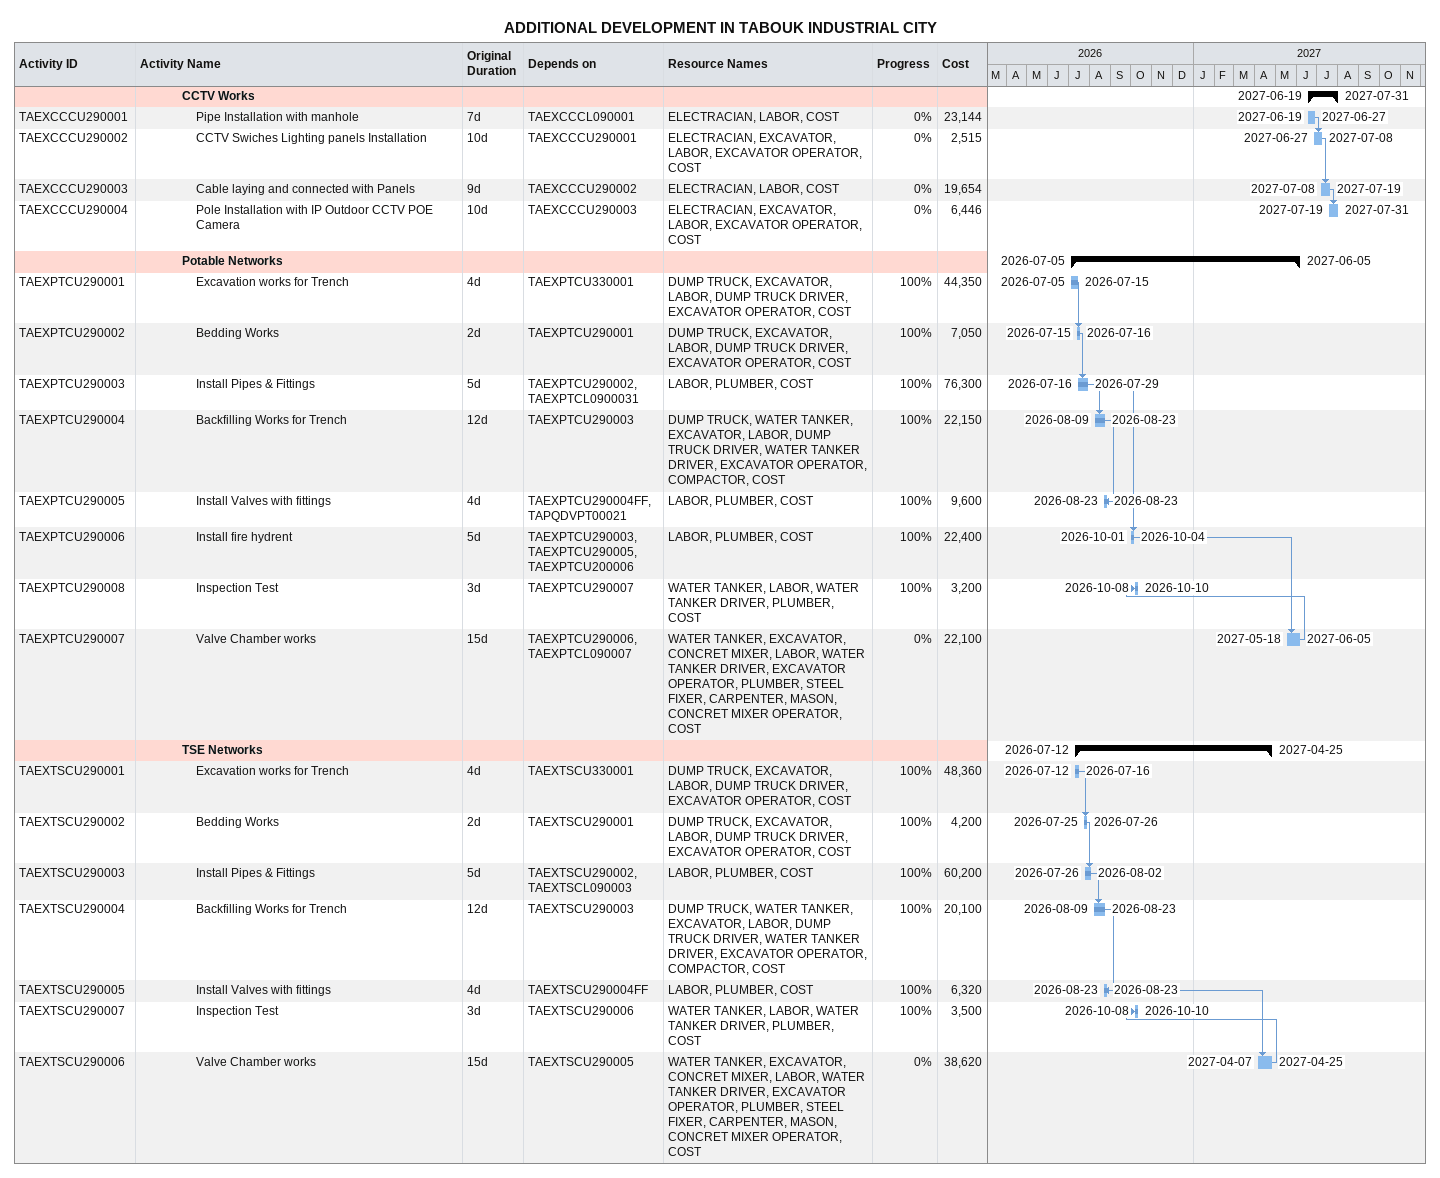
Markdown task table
ADDITIONAL DEVELOPMENT IN TABOUK INDUSTRIAL CITY

| ID | Level | Task | Original duration | Start | Finish | Predecessors | Resources | % complete | Cost |
|---|---|---|---|---|---|---|---|---|---|
|  | 4 | **CCTV Works** |  | 2027-06-19 | 2027-07-31 |  |  |  |  |
| TAEXCCCU290001 | 5 | Pipe Installation with manhole | 7d | 2027-06-19 | 2027-06-27 | TAEXCCCL090001 | ELECTRACIAN, LABOR, COST | 0 | 23144 |
| TAEXCCCU290002 | 5 | CCTV Swiches Lighting panels Installation | 10d | 2027-06-27 | 2027-07-08 | TAEXCCCU290001 | ELECTRACIAN, EXCAVATOR, LABOR, EXCAVATOR OPERATOR, COST | 0 | 2515 |
| TAEXCCCU290003 | 5 | Cable laying and connected with Panels | 9d | 2027-07-08 | 2027-07-19 | TAEXCCCU290002 | ELECTRACIAN, LABOR, COST | 0 | 19654 |
| TAEXCCCU290004 | 5 | Pole Installation with IP Outdoor CCTV POE Camera | 10d | 2027-07-19 | 2027-07-31 | TAEXCCCU290003 | ELECTRACIAN, EXCAVATOR, LABOR, EXCAVATOR OPERATOR, COST | 0 | 6446 |
|  | 4 | **Potable Networks** |  | 2026-07-05 | 2027-06-05 |  |  |  |  |
| TAEXPTCU290001 | 5 | Excavation works for Trench | 4d | 2026-07-05 | 2026-07-15 | TAEXPTCU330001 | DUMP TRUCK, EXCAVATOR, LABOR, DUMP TRUCK DRIVER, EXCAVATOR OPERATOR, COST | 100 | 44350 |
| TAEXPTCU290002 | 5 | Bedding Works | 2d | 2026-07-15 | 2026-07-16 | TAEXPTCU290001 | DUMP TRUCK, EXCAVATOR, LABOR, DUMP TRUCK DRIVER, EXCAVATOR OPERATOR, COST | 100 | 7050 |
| TAEXPTCU290003 | 5 | Install Pipes & Fittings | 5d | 2026-07-16 | 2026-07-29 | TAEXPTCU290002, TAEXPTCL0900031 | LABOR, PLUMBER, COST | 100 | 76300 |
| TAEXPTCU290004 | 5 | Backfilling Works for Trench | 12d | 2026-08-09 | 2026-08-23 | TAEXPTCU290003 | DUMP TRUCK, WATER TANKER, EXCAVATOR, LABOR, DUMP TRUCK DRIVER, WATER TANKER DRIVER, EXCAVATOR OPERATOR, COMPACTOR, COST | 100 | 22150 |
| TAEXPTCU290005 | 5 | Install Valves with fittings | 4d | 2026-08-23 | 2026-08-23 | TAEXPTCU290004FF, TAPQDVPT00021 | LABOR, PLUMBER, COST | 100 | 9600 |
| TAEXPTCU290006 | 5 | Install fire hydrent | 5d | 2026-10-01 | 2026-10-04 | TAEXPTCU290003, TAEXPTCU290005, TAEXPTCU200006 | LABOR, PLUMBER, COST | 100 | 22400 |
| TAEXPTCU290008 | 5 | Inspection Test | 3d | 2026-10-08 | 2026-10-10 | TAEXPTCU290007 | WATER TANKER, LABOR, WATER TANKER DRIVER, PLUMBER, COST | 100 | 3200 |
| TAEXPTCU290007 | 5 | Valve Chamber works | 15d | 2027-05-18 | 2027-06-05 | TAEXPTCU290006, TAEXPTCL090007 | WATER TANKER, EXCAVATOR, CONCRET MIXER, LABOR, WATER TANKER DRIVER, EXCAVATOR OPERATOR, PLUMBER, STEEL FIXER, CARPENTER, MASON, CONCRET MIXER OPERATOR, COST | 0 | 22100 |
|  | 4 | **TSE Networks** |  | 2026-07-12 | 2027-04-25 |  |  |  |  |
| TAEXTSCU290001 | 5 | Excavation works for Trench | 4d | 2026-07-12 | 2026-07-16 | TAEXTSCU330001 | DUMP TRUCK, EXCAVATOR, LABOR, DUMP TRUCK DRIVER, EXCAVATOR OPERATOR, COST | 100 | 48360 |
| TAEXTSCU290002 | 5 | Bedding Works | 2d | 2026-07-25 | 2026-07-26 | TAEXTSCU290001 | DUMP TRUCK, EXCAVATOR, LABOR, DUMP TRUCK DRIVER, EXCAVATOR OPERATOR, COST | 100 | 4200 |
| TAEXTSCU290003 | 5 | Install Pipes & Fittings | 5d | 2026-07-26 | 2026-08-02 | TAEXTSCU290002, TAEXTSCL090003 | LABOR, PLUMBER, COST | 100 | 60200 |
| TAEXTSCU290004 | 5 | Backfilling Works for Trench | 12d | 2026-08-09 | 2026-08-23 | TAEXTSCU290003 | DUMP TRUCK, WATER TANKER, EXCAVATOR, LABOR, DUMP TRUCK DRIVER, WATER TANKER DRIVER, EXCAVATOR OPERATOR, COMPACTOR, COST | 100 | 20100 |
| TAEXTSCU290005 | 5 | Install Valves with fittings | 4d | 2026-08-23 | 2026-08-23 | TAEXTSCU290004FF | LABOR, PLUMBER, COST | 100 | 6320 |
| TAEXTSCU290007 | 5 | Inspection Test | 3d | 2026-10-08 | 2026-10-10 | TAEXTSCU290006 | WATER TANKER, LABOR, WATER TANKER DRIVER, PLUMBER, COST | 100 | 3500 |
| TAEXTSCU290006 | 5 | Valve Chamber works | 15d | 2027-04-07 | 2027-04-25 | TAEXTSCU290005 | WATER TANKER, EXCAVATOR, CONCRET MIXER, LABOR, WATER TANKER DRIVER, EXCAVATOR OPERATOR, PLUMBER, STEEL FIXER, CARPENTER, MASON, CONCRET MIXER OPERATOR, COST | 0 | 38620 |
